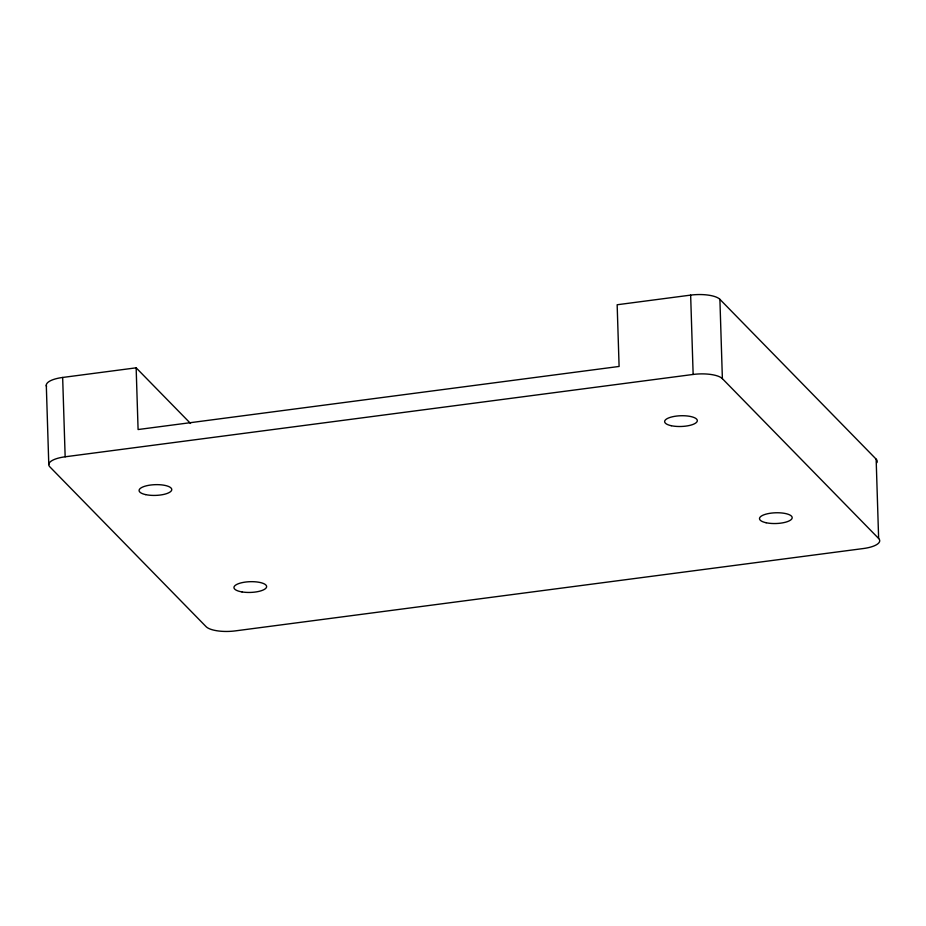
<?xml version="1.0" encoding="UTF-8"?>
<svg xmlns="http://www.w3.org/2000/svg" width="926" height="926" viewBox="0 0 926 926"><rect width="100%" height="100%" fill="white"/><g stroke="black" fill="none" stroke-linecap="round" stroke-linejoin="round"><path stroke-width="1.39" d="M46.543 386.373A23.347 7.674 -1.8 0 1 62.655 377.461L136.145 367.83L190.536 423.448M876.876 462.711A23.347 7.674 -1.8 0 0 876.146 459.146L719.896 299.329A23.347 7.674 -1.8 0 0 690.646 295.116L617.156 304.758L619.1 366.453L138.09 429.537L136.145 367.83M65.156 456.796L693.146 374.451A23.347 7.674 -1.8 0 1 722.384 378.665L878.635 538.481A23.347 7.674 -1.8 0 1 863.345 548.539L235.354 630.884A23.347 7.674 -1.8 0 1 206.104 626.67L49.854 466.854A23.347 7.674 -1.8 0 1 65.156 456.796L62.655 377.461M876.146 459.146L878.635 538.481M719.896 299.329L722.384 378.665M690.646 295.116L693.146 374.451M46.3 385.17L48.789 464.505M241.987 591.922A16.344 5.371 -1.8 0 0 266.63 586.667A16.344 5.371 -1.8 0 0 242.276 582.604A16.344 5.371 -1.8 0 0 241.987 591.922M766.103 522.739A16.344 5.371 -1.8 0 0 792.077 518.317A16.344 5.371 -1.8 0 0 769.367 513.398A16.344 5.371 -1.8 0 0 766.103 522.739M671.246 425.705A16.344 5.371 -1.8 0 0 697.209 421.284A16.344 5.371 -1.8 0 0 674.498 416.364A16.344 5.371 -1.8 0 0 671.246 425.705M145.695 494.623A16.344 5.371 -1.8 0 0 171.657 490.201A16.344 5.371 -1.8 0 0 148.947 485.282A16.344 5.371 -1.8 0 0 145.695 494.623"/></g></svg>
